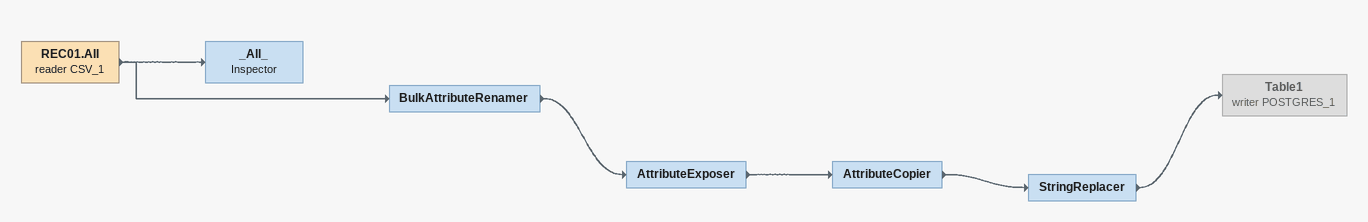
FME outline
REC01.All (reader CSV_1)
    -> _All_
    -> BulkAttributeRenamer
_All_: Inspector
BulkAttributeRenamer
    -> AttributeExposer
AttributeExposer
    -> AttributeCopier
AttributeCopier
    -> StringReplacer
StringReplacer
    -> Table1 (writer POSTGRES_1)
Table1 (writer POSTGRES_1) [off]
